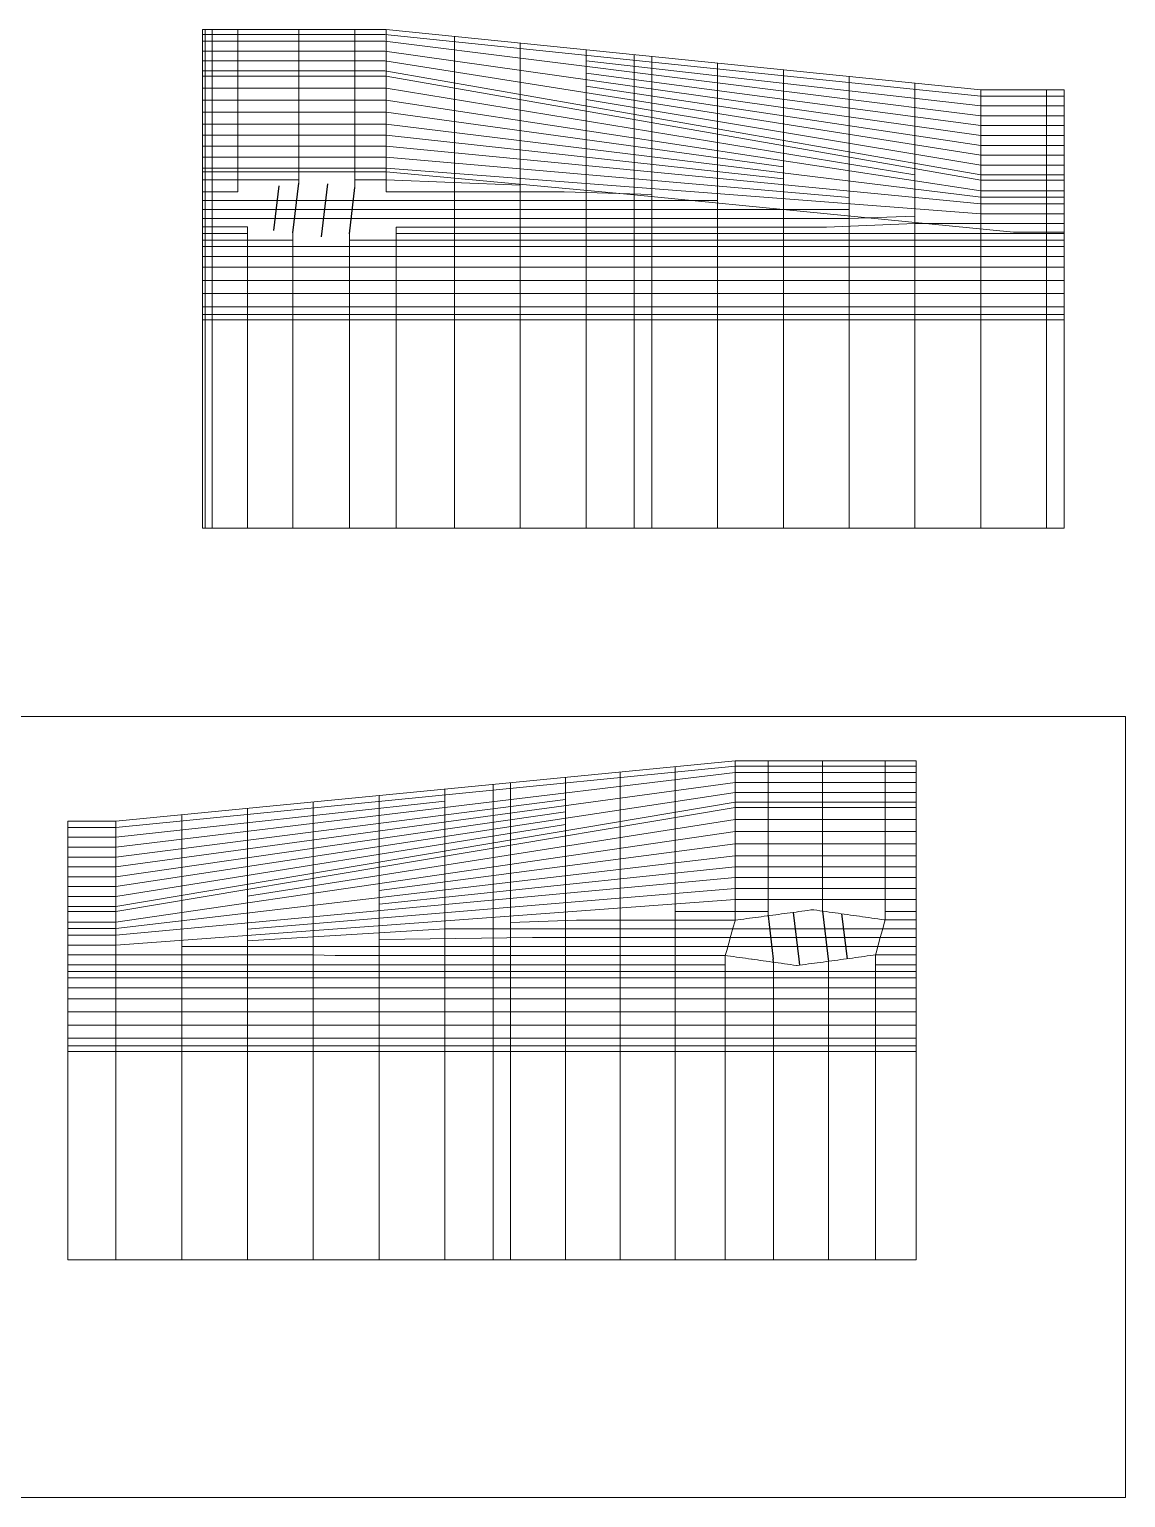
# Model space of a CAD drawing. Header units: millimetres. Extents: x -89049 to 410567, y -307459 to -100425.
# Drawn here: x -9395 to 40608, y -181089 to -114140 of the extents above; entities that cross this region are included whole.
import ezdxf

# ---------------------------------------------------------------- set-up
doc = ezdxf.new("R2010")
doc.units = ezdxf.units.MM
doc.layers.add('交线2', color=6, linetype='Continuous')
doc.layers.add('标注', color=4, linetype='Continuous', lineweight=13)
doc.layers.add('细实线', color=4, linetype='Continuous', lineweight=15)

msp = doc.modelspace()

# ---------------------------------------------------------------- linework, layer by layer
at = {"layer": '交线2', "color": 6}
msp.add_line((2625.2, -123425), (2892.7, -121149), dxfattribs=at)
at = {"layer": '交线2'}
for p, q in [((1978, -121280.4), (1735.1, -123304.7)), ((4206.5, -121191.2), (3915.8, -123599.5)), ((5205.3, -123466.5), (5443.8, -121356.6)), ((24295.8, -154558.1), (24530.1, -156540.2)), ((25445.6, -154403.3), (25695.5, -156540.2)), ((26778.6, -154344.1), (27038.1, -156540.2)), ((27914.2, -156515.9), (27670, -154470)), ((24548.4, -156676.5), (24530.1, -156540.2)), ((25695.5, -156540.2), (25731.7, -156812.5)), ((27038.1, -156540.2), (27050.7, -156633.7))]:
    msp.add_line(p, q, dxfattribs=at)
at = {"layer": '标注', "color": 5, "ltscale": 550}
for p, q in [((-1501.8, -136890.4), (-1501.8, -114140.4)), ((-1381.8, -136890.4), (-1381.8, -114140.4)), ((-1061.8, -136890.4), (-1061.8, -114140.4)), ((18198.2, -136890.4), (18198.2, -115288.2)), ((37798.2, -136890.4), (37798.2, -116890.4)), ((31055.8, -147490.2), (31055.8, -170240.2)), ((11755.8, -148565.8), (11755.8, -170240.2)), ((-7644.2, -150240.2), (-7644.2, -170240.2)), ((-7644.2, -170240.2), (31055.8, -170240.2))]:
    msp.add_line(p, q, dxfattribs=at)
at = {"layer": '标注', "ltscale": 550}
for p, q in [((-1501.8, -114140.4), (6878.4, -114140.4)), ((9998.2, -114456.7), (9998.2, -136890.4)), ((12998.2, -114760.9), (12998.2, -136890.4)), ((15998.2, -115065.1), (15998.2, -136890.4)), ((21998.2, -115673.6), (21998.2, -136890.4)), ((24998.2, -115977.8), (24998.2, -136890.4)), ((30998.2, -116586.2), (30998.2, -136890.4)), ((33998.2, -116890.4), (33998.2, -136890.4)), ((37798.2, -116890.4), (33998.2, -116890.4))]:
    msp.add_line(p, q, dxfattribs=at)
at = {"layer": '标注', "color": 2, "ltscale": 550}
for p, q in [((18998.2, -115369.4), (18998.2, -136890.4)), ((27998.2, -116282), (27998.2, -136890.4)), ((36998.2, -116890.4), (36998.2, -136890.4)), ((-1501.8, -124990.4), (37798.2, -124990.4)), ((-1501.8, -125590.4), (37798.2, -125590.4)), ((-1501.8, -126190.4), (37798.2, -126190.4)), ((-1501.8, -126790.4), (37798.2, -126790.4)), ((9555.8, -148780), (9555.8, -170240.2)), ((555.8, -149656.1), (555.8, -170240.2)), ((-7644.2, -158340.2), (31055.8, -158340.2)), ((-7644.2, -158940.2), (31055.8, -158940.2)), ((-7644.2, -159540.2), (31055.8, -159540.2)), ((-7644.2, -160140.2), (31055.8, -160140.2))]:
    msp.add_line(p, q, dxfattribs=at)
at = {"layer": '标注', "color": 1, "ltscale": 550}
for p, q in [((-1501.8, -116270.4), (6878.4, -116270.4)), ((6878.4, -116270.4), (33998.2, -121020.4)), ((33998.2, -121020.4), (37798.2, -121020.4)), ((-1501.8, -127390.4), (37798.2, -127390.4)), ((-7644.2, -160740.2), (31055.8, -160740.2))]:
    msp.add_line(p, q, dxfattribs=at)
at = {"layer": '标注', "color": 8, "ltscale": 550}
for p, q in [((-1501.8, -120640.4), (6878.4, -120640.4)), ((35498.2, -123390.4), (18198.2, -121691.3)), ((37798.2, -123390.4), (35498.2, -123390.4))]:
    msp.add_line(p, q, dxfattribs=at)
at = {"layer": '标注', "color": 7, "ltscale": 550}
for p, q in [((37798.2, -121495.4), (33998.2, -121495.4)), ((37798.2, -121795.4), (33998.2, -121795.4)), ((37798.2, -122095.4), (33998.2, -122095.4)), ((37798.2, -122995.4), (30998.2, -122995.4)), ((37798.2, -122545.4), (33998.2, -122545.4)), ((550.7, -123445.4), (-1501.8, -123445.4)), ((2625.2, -123745.4), (-1501.8, -123745.4)), ((37798.2, -123745.4), (5205.3, -123745.4)), ((37798.2, -123445.4), (7331.3, -123445.4)), ((37798.2, -124045.4), (-1501.8, -124045.4)), ((37798.2, -124495.4), (-1501.8, -124495.4)), ((-1501.8, -127140.4), (37798.2, -127140.4)), ((-7644.2, -154845.2), (-5444.2, -154845.2)), ((-7644.2, -155145.2), (-5444.2, -155145.2)), ((-7644.2, -155445.2), (-5444.2, -155445.2)), ((-7644.2, -155895.2), (-5444.2, -155895.2)), ((-7644.2, -156795.2), (22351.8, -156795.2)), ((-7644.2, -157095.2), (31055.8, -157095.2)), ((29200.6, -156795.2), (31055.8, -156795.2)), ((31055.8, -157395.2), (-7644.2, -157395.2)), ((31055.8, -157845.2), (-7644.2, -157845.2)), ((-7644.2, -160490.2), (31055.8, -160490.2))]:
    msp.add_line(p, q, dxfattribs=at)
at = {"layer": '标注'}
for p, q in [((23591, -154652.5), (23723.4, -154634.9)), ((23723.4, -154634.9), (23855.5, -154617.2)), ((23855.5, -154617.2), (23987.3, -154599.5)), ((23987.3, -154599.5), (24119, -154581.8)), ((24119, -154581.8), (24250.5, -154564.2)), ((24250.5, -154564.2), (24382, -154546.5)), ((24382, -154546.5), (24513.6, -154528.8)), ((24513.6, -154528.8), (24645.2, -154511.2)), ((24645.2, -154511.2), (24777, -154493.5)), ((24777, -154493.5), (24908.9, -154475.7)), ((24908.9, -154475.7), (25041.1, -154458)), ((25041.1, -154458), (25173.5, -154440.1)), ((25173.5, -154440.1), (25306.3, -154422.2)), ((25306.3, -154422.2), (25439.5, -154404.2)), ((25439.5, -154404.2), (25573, -154386.1)), ((25573, -154386.1), (25707.1, -154367.9)), ((25707.1, -154367.9), (25841.7, -154349.7)), ((25841.7, -154349.7), (25976.7, -154331.4)), ((25976.7, -154331.4), (26112, -154313)), ((26112, -154313), (26247.5, -154294.6)), ((26247.5, -154294.6), (26338.8, -154282.2)), ((26338.8, -154282.2), (26384.7, -154288.7)), ((26384.7, -154288.7), (26525.1, -154308.4)), ((26525.1, -154308.4), (26665.4, -154328.2)), ((26665.4, -154328.2), (26805.4, -154347.9)), ((26805.4, -154347.9), (26945, -154367.7)), ((26945, -154367.7), (27084.2, -154387.3)), ((27084.2, -154387.3), (27223, -154406.9)), ((27223, -154406.9), (27361.5, -154426.5)), ((27361.5, -154426.5), (27499.8, -154446)), ((27499.8, -154446), (27638, -154465.5)), ((27638, -154465.5), (27776.2, -154485)), ((27776.2, -154485), (27914.3, -154504.5)), ((27914.3, -154504.5), (28052.6, -154524)), ((28052.6, -154524), (28191, -154543.6)), ((28191, -154543.6), (28329.6, -154563.3)), ((28329.6, -154563.3), (28468.5, -154583)), ((28468.5, -154583), (28607.8, -154602.8)), ((28607.8, -154602.8), (28747.4, -154622.7)), ((28747.4, -154622.7), (28887.4, -154642.6)), ((28887.4, -154642.6), (29028, -154662.6)), ((22603.3, -155463.7), (22698.1, -155124.3)), ((22698.1, -155124.3), (22793, -154784.5)), ((22793, -154784.5), (22800.3, -154758.3)), ((22800.3, -154758.3), (22924, -154741.7)), ((22924, -154741.7), (23057.9, -154723.8)), ((23057.9, -154723.8), (23191.7, -154705.9)), ((23191.7, -154705.9), (23325.2, -154688.1)), ((23325.2, -154688.1), (23458.3, -154670.3)), ((23458.3, -154670.3), (23591, -154652.5)), ((29028, -154662.6), (29169, -154682.6)), ((29169, -154682.6), (29310.6, -154702.8)), ((29310.6, -154702.8), (29452.4, -154722.9)), ((29512.2, -155200.1), (29416.2, -155547.3)), ((29452.4, -154722.9), (29594.5, -154743.2)), ((29608.2, -154852.4), (29512.2, -155200.1)), ((29594.5, -154743.2), (29636.6, -154749.2)), ((29636.6, -154749.2), (29608.2, -154852.4)), ((22413.2, -156140.1), (22508.3, -155802.2)), ((22508.3, -155802.2), (22603.3, -155463.7)), ((29320.2, -155894.3), (29224.2, -156241.3)), ((29416.2, -155547.3), (29320.2, -155894.3)), ((22348.4, -156370.3), (22413.2, -156140.1)), ((22348.4, -156370.3), (22442.8, -156383.4)), ((22442.8, -156383.4), (22581.1, -156402.4)), ((22581.1, -156402.4), (22719.2, -156421.5)), ((22719.2, -156421.5), (22856.9, -156440.6)), ((22856.9, -156440.6), (22994.1, -156459.6)), ((22994.1, -156459.6), (23130.7, -156478.5)), ((23130.7, -156478.5), (23266.9, -156497.4)), ((23266.9, -156497.4), (23402.7, -156516.1)), ((23402.7, -156516.1), (23538.3, -156534.9)), ((23538.3, -156534.9), (23577.2, -156540.2)), ((23577.2, -156540.2), (23673.9, -156553.8)), ((23673.9, -156553.8), (23809.6, -156572.7)), ((23809.6, -156572.7), (23945.2, -156591.6)), ((23945.2, -156591.6), (24080.9, -156610.6)), ((24080.9, -156610.6), (24216.8, -156629.7)), ((24216.8, -156629.7), (24353, -156648.8)), ((24353, -156648.8), (24489.5, -156668)), ((26810.3, -156666.3), (26943.6, -156648.2)), ((26943.6, -156648.2), (27076.8, -156630.1)), ((27076.8, -156630.1), (27209.9, -156612)), ((27209.9, -156612), (27343.1, -156593.8)), ((27343.1, -156593.8), (27476.4, -156575.7)), ((27476.4, -156575.7), (27609.8, -156557.5)), ((27609.8, -156557.5), (27736.2, -156540.2)), ((27736.2, -156540.2), (27743.3, -156539.3)), ((27743.3, -156539.3), (27877.4, -156521)), ((27877.4, -156521), (28011.7, -156502.7)), ((28011.7, -156502.7), (28146.3, -156484.3)), ((28146.3, -156484.3), (28281.2, -156465.9)), ((28281.2, -156465.9), (28416.6, -156447.3)), ((28416.6, -156447.3), (28552.3, -156428.7)), ((28552.3, -156428.7), (28688.4, -156410)), ((28688.4, -156410), (28824.9, -156391.2)), ((28824.9, -156391.2), (28961.7, -156372.4)), ((28961.7, -156372.4), (29098.7, -156353.5)), ((29098.7, -156353.5), (29196.9, -156340)), ((29224.2, -156241.3), (29196.9, -156340)), ((24489.5, -156668), (24626.4, -156687.3)), ((24626.4, -156687.3), (24763.8, -156706.6)), ((24763.8, -156706.6), (24901.7, -156726.1)), ((24901.7, -156726.1), (25040.3, -156745.6)), ((25040.3, -156745.6), (25179.5, -156765.2)), ((25179.5, -156765.2), (25319.3, -156784.9)), ((25319.3, -156784.9), (25459.5, -156804.7)), ((25459.5, -156804.7), (25600, -156824.6)), ((25600, -156824.6), (25620.6, -156827.5)), ((25620.6, -156827.5), (25736, -156811.9)), ((25736, -156811.9), (25871.1, -156793.6)), ((25871.1, -156793.6), (26006.1, -156775.3)), ((26006.1, -156775.3), (26140.9, -156757)), ((26140.9, -156757), (26275.4, -156738.8)), ((26275.4, -156738.8), (26409.5, -156720.6)), ((26409.5, -156720.6), (26543.3, -156702.5)), ((26543.3, -156702.5), (26676.9, -156684.4)), ((26676.9, -156684.4), (26810.3, -156666.3))]:
    msp.add_line(p, q, dxfattribs=at)
at = {"layer": '标注', "color": 5, "ltscale": 550}
msp.add_lwpolyline([(31055.8, -147490.2), (22803.7, -147490.2), (-5444.2, -150240.2), (-7644.2, -150240.2)], dxfattribs=at)
at = {"layer": '标注', "color": 7, "ltscale": 550}
msp.add_lwpolyline([(-7644.2, -156345.2), (3555.8, -156345.2), (4555.8, -156370.3)], dxfattribs=at)
at = {"layer": '细实线'}
for p, q in [((6815.1, -114380.4), (-1501.8, -114380.4)), ((2892.7, -121149), (2892.7, -114140.4)), ((5443.8, -121356.6), (5443.8, -114140.4)), ((6815.1, -114380.4), (33998.2, -117180.6)), ((33998.2, -116890.4), (6878.4, -114140.4)), ((6815.1, -114680.4), (-1501.8, -114680.4)), ((6815.1, -115130.4), (-1501.8, -115130.4)), ((6815.1, -114680.4), (33998.2, -118080.6)), ((33998.2, -118980.6), (6815.1, -115130.4)), ((6815.1, -115580.4), (-1501.8, -115580.4)), ((6815.1, -115580.4), (33998.2, -119880.6)), ((15998.2, -115577.7), (33998.2, -117630.6)), ((6815.1, -116030.4), (-1501.8, -116030.4)), ((33998.2, -120780.6), (6815.1, -116030.4)), ((33998.2, -118530.6), (15998.2, -116130.1)), ((-1501.8, -116820.4), (6878.4, -116820.4)), ((30998.2, -120776.1), (6878.4, -116820.4)), ((15998.2, -116732.1), (33998.2, -119430.6)), ((-1501.8, -117370.4), (6878.4, -117370.4)), ((33998.2, -121495.4), (6878.4, -117370.4)), ((33998.2, -120330.6), (15998.2, -117334.1)), ((37798.2, -117180.6), (33998.2, -117180.6)), ((37798.2, -117630.6), (33998.2, -117630.6)), ((-1501.8, -117920.4), (6878.4, -117920.4)), ((-1501.8, -118470.4), (6878.4, -118470.4)), ((24998.2, -120409.2), (6878.4, -117920.4)), ((33998.2, -121795.4), (6878.4, -118470.4)), ((37798.2, -118080.6), (33998.2, -118080.6)), ((-1501.8, -118970.4), (6878.4, -118970.4)), ((24998.2, -120958.1), (6878.4, -118970.4)), ((37798.2, -118530.6), (33998.2, -118530.6)), ((37798.2, -118980.6), (33998.2, -118980.6)), ((-1501.8, -119470.4), (6878.4, -119470.4)), ((33998.2, -122095.4), (6878.4, -119470.4)), ((37798.2, -119430.6), (33998.2, -119430.6)), ((-1501.8, -119970.4), (6878.4, -119970.4)), ((-1501.8, -120470.4), (6878.4, -120470.4)), ((27998.2, -121800.5), (6878.4, -119970.4)), ((33998.2, -122545.4), (6878.4, -120470.4)), ((6878.4, -120470.4), (6878.4, -121547.1)), ((37798.2, -119880.6), (33998.2, -119880.6)), ((37798.2, -120330.6), (33998.2, -120330.6)), ((2892.7, -121008.8), (-1501.8, -121008.8)), ((6878.4, -121008.8), (5443.8, -121008.8)), ((6878.4, -121008.8), (12998.2, -121242.9)), ((12998.2, -120938.6), (12998.2, -121547.1)), ((37798.2, -120780.6), (33998.2, -120780.6)), ((14998.2, -121547.1), (18998.2, -121674.5)), ((-1501.8, -121951.2), (21998.2, -121951.2)), ((17198.2, -122355.3), (27998.2, -122355.3)), ((-1501.8, -122759.4), (27998.2, -122759.4)), ((26970, -123163.5), (30998.2, -122995.4)), ((30998.2, -122655.6), (27998.2, -122759.4)), ((2625.2, -123425), (2625.2, -136890.4)), ((5205.3, -123466.5), (5205.3, -136890.4)), ((-1501.8, -136890.4), (37798.2, -136890.4)), ((-5444.2, -150530.5), (22803.7, -147730.2)), ((20055.8, -147757.8), (20055.8, -170240.2)), ((31055.8, -147730.2), (22803.7, -147730.2)), ((24295.8, -154558.1), (24295.8, -147490.2)), ((26778.6, -154344.2), (26778.6, -147490.2)), ((-5444.2, -151430.5), (22803.7, -148030.2)), ((22803.7, -148480.2), (-5444.2, -152330.5)), ((12555.8, -148487.9), (12555.8, -170240.2)), ((15055.8, -148244.5), (15055.8, -170240.2)), ((17555.8, -148001.1), (17555.8, -170240.2)), ((31055.8, -148030.2), (22803.7, -148030.2)), ((31055.8, -148480.2), (22803.7, -148480.2)), ((22803.7, -148930.2), (-5444.2, -153230.5)), ((15055.8, -149249.6), (-5444.2, -151880.5)), ((6555.8, -149072), (6555.8, -170240.2)), ((31055.8, -148930.2), (22803.7, -148930.2)), ((9555.8, -149334.2), (-5444.2, -150980.5)), ((22803.7, -149380.2), (-5444.2, -154130.5)), ((15055.8, -149823), (-5444.2, -152780.5)), ((-2444.2, -149948.2), (-2444.2, -170240.2)), ((3555.8, -149364.1), (3555.8, -170240.2)), ((31055.8, -149380.2), (22803.7, -149380.2)), ((-5444.2, -150530.5), (-7644.2, -150530.5)), ((-5444.2, -150240.2), (-5444.2, -170240.2)), ((15055.8, -150396.4), (-5444.2, -153680.5)), ((555.8, -153665.2), (22803.7, -150170.2)), ((22803.7, -150170.2), (31055.8, -150170.2)), ((-5444.2, -150980.5), (-7644.2, -150980.5)), ((-5444.2, -154845.2), (22803.7, -150720.2)), ((6555.8, -153412.8), (22803.7, -151270.2)), ((22803.7, -150720.2), (31055.8, -150720.2)), ((22803.7, -151270.2), (31055.8, -151270.2)), ((-5444.2, -151430.5), (-7644.2, -151430.5)), ((-5444.2, -151880.5), (-7644.2, -151880.5)), ((-5444.2, -155145.2), (22803.7, -151820.2)), ((22803.7, -151820.2), (31055.8, -151820.2)), ((-5444.2, -152330.5), (-7644.2, -152330.5)), ((6555.8, -154031.4), (22803.7, -152320.2)), ((22803.7, -152320.2), (31055.8, -152320.2)), ((-5444.2, -152780.5), (-7644.2, -152780.5)), ((-5444.2, -153230.5), (-7644.2, -153230.5)), ((-5444.2, -155445.2), (22803.7, -152820.2)), ((22803.7, -152820.2), (31055.8, -152820.2)), ((-5444.2, -153680.5), (-7644.2, -153680.5)), ((-5444.2, -155895.2), (22803.7, -153820.2)), ((555.8, -155171.1), (22803.7, -153320.2)), ((22803.7, -153320.2), (31055.8, -153320.2)), ((22803.7, -153820.2), (31055.8, -153820.2)), ((-5444.2, -154130.5), (-7644.2, -154130.5)), ((20055.8, -154358.6), (24295.8, -154358.6)), ((29639.4, -154358.6), (31055.8, -154358.6)), ((15555.8, -154758), (12555.8, -154862.1)), ((-2444.2, -155957.1), (31055.8, -155957.1)), ((555.8, -155454.5), (555.8, -155957.1)), ((6555.8, -155646.6), (13555.8, -155544.3)), ((27050.7, -156633.7), (27050.7, -170240.2)), ((24548.4, -156676.5), (24548.4, -170240.2))]:
    msp.add_line(p, q, dxfattribs=at)
at = {"layer": '细实线', "color": 6}
for p, q in [((110.8, -121549.1), (110.8, -114140.4)), ((6878.4, -121547.1), (6878.4, -114140.4)), ((550.7, -123144.5), (550.7, -136890.4)), ((7331.3, -123163.5), (7331.3, -136890.4)), ((22800.3, -147490.5), (22800.3, -154758.3)), ((29636.6, -154749.2), (29636.6, -147490.2)), ((22348.4, -156370.3), (22348.4, -170240.6)), ((29196.9, -156340), (29196.9, -170240.6))]:
    msp.add_line(p, q, dxfattribs=at)
at = {"layer": '细实线', "color": 8}
msp.add_line((18198.2, -121691.3), (6878.4, -120640.4), dxfattribs=at)
at = {"layer": '细实线', "color": 3}
for p, q in [((110.8, -121549.1), (-1501.8, -121549.1)), ((6878.4, -121547.1), (14998.2, -121547.1)), ((17198.2, -122355.3), (-1501.8, -122355.3)), ((550.7, -123144.5), (-1501.8, -123144.5)), ((7331.3, -123163.5), (26970, -123163.5)), ((22800.3, -154758.3), (15555.8, -154758.3)), ((29636.6, -154749.2), (31055.8, -154749.2)), ((31055.8, -155544.3), (13555.8, -155544.3)), ((22348.4, -156370.3), (4555.8, -156370.3)), ((29196.9, -156340), (31055.8, -156340))]:
    msp.add_line(p, q, dxfattribs=at)
at = {"layer": '细实线', "color": 1, "elevation": 0}
msp.add_lwpolyline([(37798.2, -121020.6), (35498.2, -121020.6)], dxfattribs=at)
at = {"layer": '细实线'}
msp.add_lwpolyline([(-89048.7, -145467.6), (40607.8, -145467.6), (40607.8, -181089.2), (-89048.7, -181089.2)], close=True, dxfattribs=at)
at = {"layer": '细实线', "color": 1}
msp.add_lwpolyline([(-7644.2, -154370.2), (-5444.2, -154370.2), (22803.7, -149620.2), (31055.8, -149620.2)], dxfattribs=at)
at = {"layer": '细实线'}
msp.add_lwpolyline([(555.8, -155705.8), (9555.8, -155151.1), (31055.8, -155151.1)], dxfattribs=at)

doc.saveas('drawing.dxf')
